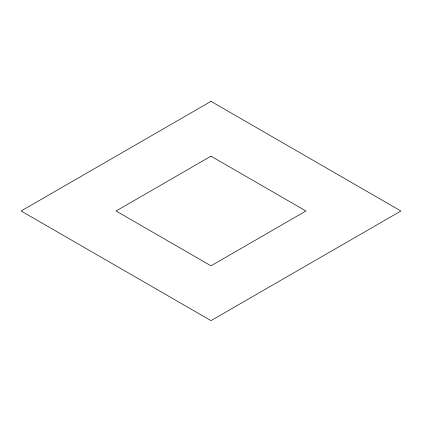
<?xml version="1.0" encoding="UTF-8"?>
<svg xmlns="http://www.w3.org/2000/svg" width="422" height="422" viewBox="0 0 422 422"><rect width="100%" height="100%" fill="white"/><g stroke="black" fill="none" stroke-linecap="round" stroke-linejoin="round"><path stroke-width="0.63" d="M211 101.364L21.1 211L211 320.636L400.9 211L211 101.364M211 156.182L116.05 211L211 265.818L305.95 211L211 156.182"/></g></svg>
